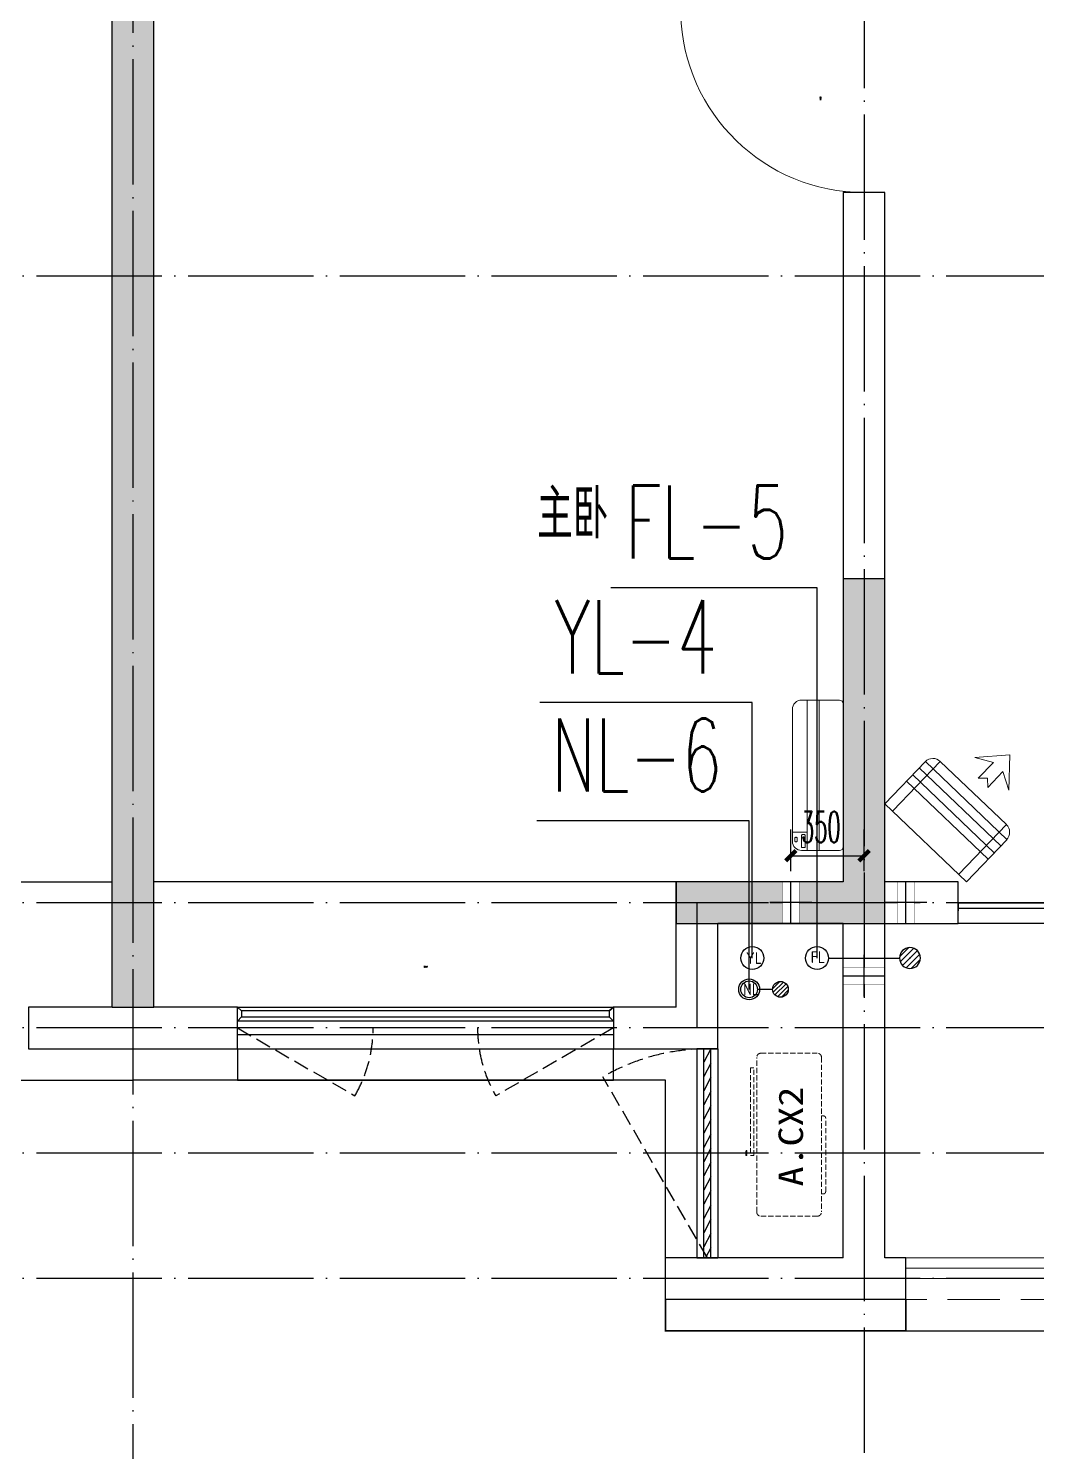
# Model space of a CAD drawing. Extents: x 27938 to 1507990, y 110129 to 923079.
# Drawn here: x 852417 to 857242, y 362996 to 369809 of the extents above; entities that cross this region are included whole.
import ezdxf

# ---------------------------------------------------------------- set-up
doc = ezdxf.new("R2010")
doc.units = 0
doc.header["$LTSCALE"] = 1000
doc.header["$MEASUREMENT"] = 0
doc.linetypes.add('DASH', pattern=[0.35, 0.25, -0.1])
doc.linetypes.add('DOTE', pattern=[2.42, 2, -0.2, 0.02, -0.2])
for name, color, linetype in [('3-栏杆1', 135, 'Continuous'), ('3.5方案汇报，与郭总、侯月琴确定户型_t8$0$2020.03.04 -1安徽标准化洋房户型(UA）_t8_t8$0$看线', 154, 'Continuous'), ('COLUMN', 9, 'Continuous'), ('DIM_凝结', 150, 'Continuous'), ('DIM_废水', 31, 'Continuous'), ('DIM_雨水', 4, 'Continuous'), ('DOTE', 1, 'Continuous'), ('EQUIP_地漏', 7, 'Continuous'), ('LVTRY', 6, 'Continuous'), ('PUB_HATCH', 8, 'Continuous'), ('PUB_TEXT', 4, 'Continuous'), ('VPIPE-凝结', 150, 'N'), ('VPIPE-废水', 31, 'Continuous'), ('VPIPE-雨水', 4, 'Y'), ('WALL', 9, 'Continuous'), ('WINDOW', 4, 'Continuous'), ('WINDOW_TEXT', 7, 'Continuous'), ('保温', 6, 'Continuous'), ('机电标识类', 1, 'Continuous'), ('看线', 251, 'Continuous')]:
    doc.layers.add(name, color=color, linetype=linetype)
for name, color, linetype, lineweight in [('平面-栏杆', 135, 'Continuous', 15), ('平面-看线', 45, 'Continuous', 15), ('平面-空调室内机', 176, 'Continuous', 9), ('平面-空调预留孔', 173, 'Continuous', 15), ('空调', 76, 'Continuous', 13)]:
    doc.layers.add(name, color=color, linetype=linetype, lineweight=lineweight)
doc.styles.add('_TCH_DIM_T3', font='SIMPLEX.shx', dxfattribs={"width": 0.494118, "bigfont": 'GBCBIG.shx'})
doc.styles.add('_TCH_WINDOW', font='SIMPLEX.shx', dxfattribs={"width": 0.7, "height": 3.5, "bigfont": 'GBCBIG.shx'})
doc.styles.add('_TWT_SERIAL', font='SIMPLEX', dxfattribs={"width": 0.8, "height": 3.5, "bigfont": 'HZTXT'})
doc.styles.get("Standard").update_dxf_attribs({"font": 'gbenor.shx', "bigfont": 'gbcbig.shx'})
doc.styles.add('黑体', font='simhei.ttf')
doc.linetypes.add('N', pattern='A,3,-0.2,["N",Standard,S=0.25,R=0,X=-0.1,Y=-0.115],-0.2', length=3.4)
doc.linetypes.add('Y', pattern='A,3,-0.2,["Y",Standard,S=0.25,R=0,X=-0.1,Y=-0.115],-0.2', length=3.4)
doc.dimstyles.new('_TCH_ARCH&&50', dxfattribs={"dimtxt": 148.75, "dimasz": 50, "dimexe": 125, "dimexo": 150, "dimgap": 63.125, "dimtad": 1, "dimdec": 0, "dimzin": 0, "dimdsep": 46, "dimtxsty": '_TCH_DIM_T3', "dimblk": 'ARCHTICK', "dimcen": 0.09, "dimclrt": 4, "dimazin": 2, "dimtfac": 1, "dimtdec": 0, "dimtix": 1, "dimtmove": 2, "dimatfit": 3, "dimfxl": 100, "dimtolj": 1, "dimtzin": 0, "dimarcsym": 0})

# ---------------------------------------------------------------- blocks, each defined once
blk = doc.blocks.new('GDGDGDSDA')
at = {"layer": 'DOTE', "color": 0, "linetype": 'DOTE', "ltscale": 0.3}
for p, q in [((444334.8, 376108.3), (444334.8, 359558.3)), ((447834.8, 367858.3), (447834.8, 359558.3)), ((471334.8, 366358.3), (417334.8, 366358.3)), ((471334.8, 363358.3), (417334.8, 363358.3)), ((447034.8, 363358.3), (447034.8, 362758.3)), ((471334.8, 362758.3), (417334.8, 362758.3)), ((471334.8, 362158.3), (417334.8, 362158.3)), ((471334.8, 361558.3), (417334.8, 361558.3))]:
    blk.add_line(p, q, dxfattribs=at)
blk = doc.blocks.new('GFDGFSDFGD')
at = {"layer": 'PUB_HATCH'}
blk.add_hatch(color=256, dxfattribs=at).paths.add_polyline_path([(448216.6, 365523.7), (449216.6, 365523.7), (449216.6, 367173.7), (449016.6, 367173.7), (449016.6, 365723.7), (448216.6, 365723.7)])
at = {"layer": 'COLUMN', "color": 6}
for p, q in [((449216.6, 367173.7), (449016.6, 367173.7)), ((449016.6, 367173.7), (449016.6, 365723.7)), ((449216.6, 365523.7), (449216.6, 367173.7)), ((449016.6, 365723.7), (448216.6, 365723.7)), ((448216.6, 365723.7), (448216.6, 365523.7)), ((448216.6, 365523.7), (449216.6, 365523.7))]:
    blk.add_line(p, q, dxfattribs=at)
blk = doc.blocks.new('dongkong')
blk.add_wipeout([(-603756, 210771), (-603756, 210570.8), (-603836, 210570.8), (-603836, 210771)])
at = {"layer": '机电标识类', "color": 250, "linetype": 'DASH', "ltscale": 400}
for p, q in [((-603796, 210771), (-603796, 210570.8)), ((-603896, 210670.7), (-603696, 210670.7))]:
    blk.add_line(p, q, dxfattribs=at)
at = {"layer": '空调', "color": 6, "linetype": 'DASH', "const_width": 2}
blk.add_lwpolyline([(-603756, 210771), (-603756, 210570.8), (-603836, 210570.8), (-603836, 210771)], close=True, dxfattribs=at)
blk = doc.blocks.new('A$C001338C2')
for p, q in [((845, 303.6), (55, 303.6)), ((109.1, 214.8), (109.1, 303.6)), ((0, 248.6), (0, 22)), ((900, 22), (900, 248.6)), ((22, 0), (878, 0))]:
    blk.add_line(p, q)
at = {"lineweight": 5}
for p, q in [((900, 214.8), (0, 214.8)), ((900, 143.2), (0, 143.2))]:
    blk.add_line(p, q, dxfattribs=at)
for points in [[(73.1, 275), (56.8, 275, -0.414214), (51.3, 280.5), (51.3, 283.4, -0.414214), (56.8, 288.9), (73.1, 288.9, -0.414214), (78.6, 283.4), (78.6, 280.5, -0.414214)], [(89.2, 226.4), (22.2, 226.4, -0.414214), (16.7, 231.9), (16.7, 243.1, -0.414214), (22.2, 248.6), (89.2, 248.6, -0.414214), (94.7, 243.1), (94.7, 231.9, -0.414214)]]:
    blk.add_lwpolyline(points, format="xyb", close=True)
for centre, radius, start, end in [((55, 248.6), 55, 90, 180), ((845, 248.6), 55, 360, 90), ((22, 22), 22, 180, 270), ((878, 22), 22, 270, 360)]:
    blk.add_arc(centre, radius, start, end)
blk = doc.blocks.new('$lvtry$00000171')
at = {"color": 0}
for p, q in [((-74, 11), (-11, 74)), ((-70, -27), (27, 70)), ((-53, -53), (53, 53)), ((-27, -70), (70, 27)), ((11, -74), (74, -11))]:
    blk.add_line(p, q, dxfattribs=at)
blk.add_circle((0, 0), 75, dxfattribs=at)
blk.add_point((0, 0), dxfattribs=at)
blk = doc.blocks.new('$TwtSys$00000141')
at = {"color": 1}
for p, q in [((-47.1, 3.8), (-5, 45.9)), ((-47.1, 3.8), (-5, 45.9)), ((-43.6, -17.5), (17.5, 43.6)), ((-43.6, -17.5), (17.5, 43.6)), ((-33.2, -33.2), (33.2, 33.2)), ((-33.2, -33.2), (33.2, 33.2)), ((-16.2, -43.5), (43.8, 16.4)), ((-16.2, -43.5), (43.8, 16.4)), ((5.7, -46.1), (46.1, -5.7)), ((5.7, -46.1), (46.1, -5.7))]:
    blk.add_line(p, q, dxfattribs=at)
blk.add_circle((0, 0), 47, dxfattribs=at)
blk.add_circle((0, 0), 47, dxfattribs=at)
blk = doc.blocks.new('A$C718F517F')
at = {"layer": '保温', "linetype": 'Continuous', "ltscale": 10}
h = blk.add_hatch(dxfattribs=at)
h.set_pattern_fill('HEX', color=251, scale=10, angle=90, style=0)
h.set_pattern_definition([(90, (-503782.47, -516048.461), (-16.49778, 1e-15), [9.525, -19.05]), (210, (-503782.47, -516048.461), (8.24889, -14.2874966), [9.525, -19.05]), (150, (-503782.47, -516038.936), (-8.24889, -14.2874966), [9.525, -19.05])])
h.paths.add_polyline_path([(0.1, 0), (200.1, 0), (200, 4900), (0, 4900)])
at = {"layer": '保温', "color": 251, "linetype": 'ByBlock', "ltscale": 10}
blk.add_line((0, 0), (200, 0), dxfattribs=at)
blk = doc.blocks.new('dasdasf1sa2f31as32f')
for p, q in [((-116, 585.6), (43.3, 640.5)), ((82.7, 476.6), (43.3, 640.5)), ((-22.8, 585.5), (-116, 585.6)), ((-22.8, 585.5), (-73.4, 493.2)), ((32.4, 555.1), (-18.1, 462.9)), ((82.7, 476.6), (32.4, 555.1)), ((-473.5, 259.7), (-339.5, 504)), ((-269.8, 524.3), (-427.7, 236.5)), ((134.6, 245.5), (-338.8, 505.1)), ((-269.8, 524.3), (113.7, 314)), ((-31.3, 504.4), (-73.4, 493.2)), ((-18.1, 462.9), (-31.3, 504.4)), ((92.6, 168.8), (-380.9, 428.5)), ((114.7, 208.4), (-359.1, 468.2)), ((72.3, 131.9), (-401.1, 391.6)), ((113.7, 314), (-44.2, 26.2)), ((0, 0), (-473.5, 259.7)), ((134, 244.4), (0, 0))]:
    blk.add_line(p, q)
for centre, start, end in [((-294.5, 479.4), 61.25933, 151.25933), ((89, 269), 331.25933, 61.25933)]:
    blk.add_arc(centre, 51.3, start, end)
blk = doc.blocks.new('ferre')
at = {"layer": '平面-空调预留孔', "linetype": 'DASH', "ltscale": 0.1}
for p, q in [((93392.7, 115403.5), (93392.7, 115393.5)), ((93402.7, 115383.5), (93755.6, 115383.5)), ((93765.6, 115393.5), (93765.6, 115403.5))]:
    blk.add_line(p, q, dxfattribs=at)
blk.add_lwpolyline([(94045.9, 115403.5), (93305.9, 115403.5, -0.414214), (93285.9, 115423.5), (93285.9, 115693.5, -0.414214), (93305.9, 115713.5), (94045.9, 115713.5, -0.414214), (94065.9, 115693.5), (94065.9, 115423.5, -0.414214)], format="xyb", close=True, dxfattribs=at)
blk.add_lwpolyline([(93996.7, 115742.6), (93576.8, 115742.6), (93576.8, 115727.5), (93996.7, 115727.5)], close=True, dxfattribs=at)
for centre, start, end in [((93402.7, 115393.5), 180, 270), ((93755.6, 115393.5), 270, 0)]:
    blk.add_arc(centre, 10, start, end, dxfattribs=at)
at = {"layer": '平面-空调预留孔', "color": 251, "linetype": 'DASH', "ltscale": 0.1, "true_color": 0x636466, "style": '黑体', "width": 1.2}
blk.add_text('A.CX2', height=117.05, dxfattribs=at).set_placement((93428.3, 115492.1))
blk = doc.blocks.new('fergve')
at = {"layer": '平面-空调预留孔', "linetype": 'DASH', "ltscale": 0.1}
blk.add_blockref('ferre', (25670, -60415.8), dxfattribs=at)
blk = doc.blocks.new('GDGDRGDGDRGDR')
at = {"layer": '平面-空调室内机', "ltscale": 0.3, "rotation": 90}
blk.add_blockref('dongkong', (659787.3, 1046278.1), dxfattribs=at)
at = {"layer": '平面-空调预留孔'}
for name, p, rotation in [('dasdasf1sa2f31as32f', (449606.8, 442932.1), 344.9999999966897), ('fergve', (503900.7, 322375.3), 90)]:
    blk.add_blockref(name, p, dxfattribs=dict(at, rotation=rotation))
at = {"layer": '平面-空调室内机', "ltscale": 0.3, "rotation": 180}
blk.add_blockref('dongkong', (-154479.5, 653502.9), dxfattribs=at)
blk = doc.blocks.new('_ArchTick')
at = {"color": 0, "linetype": 'ByBlock', "const_width": 0.4}
blk.add_lwpolyline([(-0.5, -0.5), (0.5, 0.5)], dxfattribs=at)
blk = doc.blocks.new('*D998')
at = {"layer": 'Defpoints', "color": 0}
for p in [(856416.6, 365848.6), (856066.4, 365623.8), (856416.6, 365623.8)]:
    blk.add_point(p, dxfattribs=at)
at = {"layer": '平面-空调预留孔', "color": 0, "lineweight": -2}
for p, q in [((856066.4, 365773.8), (856066.4, 365973.6)), ((856416.6, 365773.8), (856416.6, 365973.6)), ((856066.4, 365848.6), (856416.6, 365848.6))]:
    blk.add_line(p, q, dxfattribs=at)
at = {"layer": '平面-空调预留孔', "color": 0, "lineweight": -2, "xscale": 50, "yscale": 50, "zscale": 50, "rotation": 180}
blk.add_blockref('_ArchTick', (856066.4, 365848.6), dxfattribs=at)
at = {"layer": '平面-空调预留孔', "color": 0, "lineweight": -2, "xscale": 50, "yscale": 50, "zscale": 50}
blk.add_blockref('_ArchTick', (856416.6, 365848.6), dxfattribs=at)
at = {"layer": '平面-空调预留孔', "color": 4, "insert": (856210, 365986.1), "char_height": 148.75, "attachment_point": 5, "style": '_TCH_DIM_T3'}
blk.add_mtext('\\A1;350', dxfattribs=at)
blk = doc.blocks.new('$DorLib2D$00000138')
at = {"color": 0, "linetype": 'Continuous'}
for p, q in [((-0.2875, 0), (-0.2875, 0.1538)), ((-0.2875, 0.1538), (0, 0.1538)), ((0, 0.1538), (0, 0)), ((0.2875, 0.1538), (0, 0.1538)), ((0.2875, 0), (0.2875, 0.1538)), ((-0.5, -0.1399), (-0.5, 0)), ((-0.5, 0), (-0.2188, 0)), ((0, 0), (-0.2875, 0)), ((-0.2188, 0), (-0.2188, -0.1399)), ((0, 0), (0.2875, 0)), ((0.2188, 0), (0.2188, -0.1399)), ((0.5, 0), (0.2188, 0)), ((0.5, 0), (0.5, -0.1946)), ((0.5, -0.1399), (0.5, 0)), ((-0.2188, -0.1399), (-0.5, -0.1399)), ((0.2188, -0.1399), (0.5, -0.1399)), ((-0.1857, -0.186), (-0.037, -0.186)), ((-0.037, -0.186), (-0.1019, -0.2583)), ((-0.1019, -0.2583), (-0.1019, -0.186)), ((0.1857, -0.186), (0.037, -0.186)), ((0.037, -0.186), (0.1019, -0.2583)), ((0.1019, -0.2583), (0.1019, -0.186))]:
    blk.add_line(p, q, dxfattribs=at)
blk = doc.blocks.new('$DorLib2D$00000001')
for p, q in [((0.45, 0.975), (0.5, 0.975)), ((0.45, 0), (0.45, 0.975)), ((0.5, 0), (0.5, 0.975)), ((0.5, 0), (0.45, 0))]:
    blk.add_line(p, q)
at = {"lineweight": 13}
blk.add_arc((0.475, 0), 0.975, 91.46928, 180, dxfattribs=at)
blk = doc.blocks.new('$WINLIB2D$00000001')
at = {"color": 0}
for points in [[(-0.5, 0.5), (-0.5, -0.5)], [(-0.5, 0.5), (0.5, 0.5)], [(0.5, -0.5), (0.5, 0.5)], [(0.5, 0.1667), (-0.5, 0.1667)], [(0.5, -0.1667), (-0.5, -0.1667)], [(-0.5, -0.5), (0.5, -0.5)]]:
    blk.add_lwpolyline(points, dxfattribs=at)
blk = doc.blocks.new('$WINLIB2D$00000039')
at = {"color": 0}
for points in [[(-0.5, 0.5), (-0.5, -0.5)], [(0.5, 0.5), (-0.5, 0.5)], [(0.5, -0.5), (0.5, 0.5)], [(-0.5, 0.1667), (0.5, 0.1667)], [(-0.3839, -0.1667), (-0.448, 0.1667)], [(-0.3159, -0.1667), (-0.38, 0.1667)], [(-0.2479, -0.1667), (-0.312, 0.1667)], [(-0.1799, -0.1667), (-0.244, 0.1667)], [(-0.1119, -0.1667), (-0.176, 0.1667)], [(-0.0439, -0.1667), (-0.108, 0.1667)], [(0.0241, -0.1667), (-0.04, 0.1667)], [(0.0921, -0.1667), (0.028, 0.1667)], [(0.16, -0.1667), (0.0959, 0.1667)], [(0.228, -0.1667), (0.1639, 0.1667)], [(0.296, -0.1667), (0.2319, 0.1667)], [(0.364, -0.1667), (0.2999, 0.1667)], [(0.432, -0.1667), (0.3679, 0.1667)], [(0.5, -0.1667), (0.4359, 0.1667)], [(-0.4519, -0.1667), (-0.5, 0.0836)], [(-0.5, -0.1667), (0.5, -0.1667)], [(0.5, -0.5), (-0.5, -0.5)]]:
    blk.add_lwpolyline(points, dxfattribs=at)

msp = doc.modelspace()

# ---------------------------------------------------------------- linework, layer by layer
at = {"color": 8, "const_width": 8}
msp.add_lwpolyline([(855466.6, 363723.7), (855466.6, 363573.7), (856616.6, 363573.7), (856616.6, 363723.7)], dxfattribs=at)
at = {"layer": '3-栏杆1', "color": 8}
for p, q in [((853436.8, 365105.9), (853416.6, 365123.7)), ((853416.6, 365123.7), (853436.8, 365105.9)), ((853416.6, 365056.8), (853436.8, 365076.7)), ((855196.3, 365105.9), (853436.8, 365105.9)), ((853436.8, 365105.9), (853436.8, 365076.7)), ((853436.8, 365076.6), (855196.3, 365076.6)), ((855196.3, 365105.9), (855216.6, 365123.7)), ((855216.6, 365123.7), (855196.3, 365105.9)), ((855196.3, 365105.9), (855196.3, 365076.7)), ((855196.3, 365076.7), (855216.6, 365056.8)), ((855216.6, 365056.8), (855196.3, 365076.7))]:
    msp.add_line(p, q, dxfattribs=at)
at = {"layer": '3.5方案汇报，与郭总、侯月琴确定户型_t8$0$2020.03.04 -1安徽标准化洋房户型(UA）_t8_t8$0$看线', "color": 8, "ltscale": 10}
for p, q in [((850316.6, 365723.7), (852816.6, 365723.7)), ((855516.6, 365723.7), (853016.6, 365723.7))]:
    msp.add_line(p, q, dxfattribs=at)
at = {"layer": 'DIM_废水'}
msp.add_line((856191.6, 367131.3), (855203.8, 367131.3), dxfattribs=at)
at = {"layer": 'DIM_雨水'}
msp.add_line((855881.6, 366581.3), (854865.1, 366581.3), dxfattribs=at)
at = {"layer": 'VPIPE-凝结', "color": 8, "ltscale": 0.1}
msp.add_line((856246.6, 365358.7), (856586.6, 365358.7), dxfattribs=at)
msp.add_lwpolyline([(855979, 365208.7), (855906.6, 365208.7)], dxfattribs=at)
at = {"layer": 'VPIPE-凝结', "color": 8}
msp.add_circle((855866.6, 365208.7), 40, dxfattribs=at)
at = {"layer": 'VPIPE-废水', "color": 8}
msp.add_circle((856191.6, 365358.7), 55, dxfattribs=at)
at = {"layer": 'VPIPE-雨水', "color": 8}
msp.add_circle((855881.6, 365358.7), 55, dxfattribs=at)
at = {"layer": 'WALL', "color": 8}
for p, q in [((856516.6, 369023.7), (856316.6, 369023.7)), ((856416.6, 363723.7), (855466.6, 363723.7)), ((856616.6, 363723.7), (856416.6, 363723.7))]:
    msp.add_line(p, q, dxfattribs=at)
at = {"layer": 'WINDOW', "color": 8, "linetype": 'DASH', "ltscale": 0.3}
for points in [[(853416.6, 365023.7), (853979.7, 364699.1, 0.131485), (854066.6, 365023.7)], [(855216.6, 365023.7), (854653.4, 364699.1, -0.131485), (854566.6, 365023.7)], [(855666.6, 363923.7), (855166.6, 364789.8, -0.131652), (855666.6, 364923.7)]]:
    msp.add_lwpolyline(points, format="xyb", dxfattribs=at)
at = {"layer": '平面-栏杆', "color": 8}
for points in [[(861266.6, 363873.7), (856616.6, 363873.7)], [(861266.6, 363823.7), (856616.6, 363823.7)]]:
    msp.add_lwpolyline(points, dxfattribs=at)
at = {"layer": '平面-看线', "color": 8}
msp.add_lwpolyline([(861266.6, 363923.7), (856616.6, 363923.7)], dxfattribs=at)
at = {"layer": '平面-看线', "color": 8, "linetype": 'DASH'}
msp.add_lwpolyline([(861266.6, 363723.7), (856616.6, 363723.7)], dxfattribs=at)
at = {"layer": '看线', "color": 8, "ltscale": 0.5}
for points in [[(853416.6, 364923.7), (853416.6, 364773.7), (855216.6, 364773.7), (855216.6, 364923.7)], [(850366.6, 363923.7), (850366.6, 364773.7), (852916.6, 364773.7)], [(855466.6, 363923.7), (855466.6, 364773.7), (852916.6, 364773.7)], [(856616.6, 363573.7), (861266.6, 363573.7)]]:
    msp.add_lwpolyline(points, dxfattribs=at)

# ---------------------------------------------------------------- block references
at = {"color": 8}
for name, p in [('GFDGFSDFGD', (407300, 0)), ('A$C718F517F', (852816.6, 365123.7))]:
    msp.add_blockref(name, p, dxfattribs=at)
at = {"layer": 'DOTE', "color": 169}
msp.add_blockref('GDGDGDSDA', (408581.8, 2265.4), dxfattribs=at)
at = {"layer": 'EQUIP_地漏', "color": 8, "xscale": -0.8, "yscale": -0.8, "zscale": 0.8, "rotation": 180}
msp.add_blockref('$TwtSys$00000141', (856016.6, 365208.7), dxfattribs=at)
at = {"layer": 'LVTRY', "color": 8, "xscale": -0.6666666667107825, "yscale": 0.6666666667107825, "rotation": 90.00000000602213}
msp.add_blockref('$lvtry$00000171', (856636.6, 365358.7), dxfattribs=at)
at = {"layer": 'WINDOW', "color": 8}
ref = msp.add_blockref('$DorLib2D$00000001', (856416.6, 369473.7), dxfattribs=dict(at, xscale=900, yscale=900, zscale=900, rotation=90.00000000129845))
ref.add_attrib('A', 'M0922', (856211.6, 369466.9), dxfattribs={"layer": 'WINDOW_TEXT', "color": 8, "ltscale": 0.5, "height": 5.95, "rotation": 90, "style": '_TCH_WINDOW', "width": 0.494118})
at = {"layer": '平面-空调预留孔', "color": 8, "xscale": 0.800000000046565, "yscale": 0.800000000046565, "zscale": 0.800000000046565, "rotation": 90.00000023343017}
msp.add_blockref('A$C001338C2', (856316.5, 365873.7), dxfattribs=at)

# ---------------------------------------------------------------- texts
at = {"layer": 'DIM_废水', "color": 7, "style": '_TWT_SERIAL', "width": 0.64}
msp.add_text('FL-5', height=350, dxfattribs=at).set_placement((855273.8, 367271.3))
at = {"layer": 'DIM_雨水', "color": 7, "style": '_TWT_SERIAL', "width": 0.64}
msp.add_text('YL-4', height=350, dxfattribs=at).set_placement((854935.1, 366721.3))
at = {"layer": 'PUB_TEXT', "color": 8}
msp.add_text('主卧', height=236.31, dxfattribs=at).set_placement((854851.8, 367366.2))

# ---------------------------------------------------------------- next in the draw order: block references
at = {"layer": '平面-空调室内机', "color": 8, "ltscale": 0.3, "xscale": -1, "rotation": 180}
msp.add_blockref('dongkong', (1459862.5, 576294.5), dxfattribs=at)

# ---------------------------------------------------------------- next in the draw order: block references
at = {"layer": '平面-空调室内机', "color": 8, "ltscale": 0.3, "rotation": 180}
msp.add_blockref('dongkong', (252270.4, 576294.5), dxfattribs=at)

# ---------------------------------------------------------------- next in the draw order: block references
at = {"color": 8}
msp.add_blockref('GDGDRGDGDRGDR', (407300, -77208.4), dxfattribs=at)

# ---------------------------------------------------------------- next in the draw order: linework, layer by layer
at = {"layer": 'DIM_凝结'}
for p, q in [((855866.6, 366015.2), (854850.1, 366015.2)), ((855866.6, 365208.7), (855866.6, 366015.2))]:
    msp.add_line(p, q, dxfattribs=at)
at = {"layer": 'DIM_废水'}
msp.add_line((856191.6, 365358.7), (856191.6, 367131.3), dxfattribs=at)
at = {"layer": 'DIM_雨水'}
msp.add_line((855881.6, 365358.7), (855881.6, 366581.3), dxfattribs=at)
at = {"layer": 'VPIPE-凝结'}
msp.add_circle((855866.6, 365208.7), 50, dxfattribs=at)
at = {"layer": 'VPIPE-废水'}
msp.add_circle((856191.6, 365358.7), 55, dxfattribs=at)
at = {"layer": 'VPIPE-雨水'}
msp.add_circle((855881.6, 365358.7), 55, dxfattribs=at)
at = {"layer": 'WALL', "color": 8}
for p, q in [((852816.6, 365123.7), (852816.6, 370023.7)), ((853016.6, 365123.7), (853016.6, 370023.7)), ((856316.6, 369023.7), (856316.6, 365723.7)), ((856516.6, 365723.7), (856516.6, 369023.7)), ((856316.6, 365723.7), (855516.6, 365723.7)), ((855516.6, 365123.7), (855516.6, 365723.7)), ((856866.6, 365723.7), (856516.6, 365723.7)), ((856866.6, 365523.7), (856866.6, 365723.7)), ((856316.6, 365523.7), (855716.6, 365523.7)), ((855716.6, 364923.7), (855716.6, 365523.7)), ((856316.6, 363923.7), (856316.6, 365523.7)), ((856516.6, 365523.7), (856866.6, 365523.7)), ((856516.6, 363923.7), (856516.6, 365523.7)), ((852816.6, 365123.7), (852416.6, 365123.7)), ((852416.6, 365123.7), (852416.6, 364923.7)), ((853416.6, 365123.7), (853016.6, 365123.7)), ((853416.6, 364923.7), (853416.6, 365123.7)), ((855516.6, 365123.7), (855216.6, 365123.7)), ((855216.6, 365123.7), (855216.6, 364923.7)), ((852416.6, 364923.7), (852916.6, 364923.7)), ((852916.6, 364923.7), (853416.6, 364923.7)), ((855216.6, 364923.7), (855716.6, 364923.7)), ((856316.6, 363923.7), (855466.6, 363923.7)), ((855466.6, 363723.7), (855466.6, 363923.7)), ((856616.6, 363923.7), (856516.6, 363923.7)), ((856616.6, 363723.7), (856616.6, 363923.7))]:
    msp.add_line(p, q, dxfattribs=at)
at = {"layer": 'WINDOW', "color": 8}
msp.add_line((858966.6, 365523.7), (856866.6, 365523.7), dxfattribs=at)

# ---------------------------------------------------------------- next in the draw order: block references
ref = msp.add_blockref('$DorLib2D$00000138', (857916.6, 365623.7), dxfattribs=dict(at, xscale=2100, yscale=-200, zscale=2100, rotation=179.9999999989443))
ref.add_attrib('A', 'TLM2123', (857907.5, 365328.2), dxfattribs={"layer": 'WINDOW_TEXT', "color": 8, "ltscale": 0.5, "height": 5.95, "rotation": 360, "style": '_TCH_WINDOW', "width": 0.494118})
ref = msp.add_blockref('$WINLIB2D$00000001', (854316.6, 365023.7), dxfattribs=dict(at, xscale=1800, yscale=-200, zscale=1800, rotation=4.935878894074151e-09))
ref.add_attrib('A', 'TC1817', (854309.2, 365313.2), dxfattribs={"layer": 'WINDOW_TEXT', "color": 8, "ltscale": 0.5, "height": 5.95, "rotation": 0, "style": '_TCH_WINDOW', "width": 0.494118})
ref = msp.add_blockref('$WINLIB2D$00000039', (855666.6, 364423.7), dxfattribs=dict(at, xscale=-1000, yscale=-100, zscale=-1000, rotation=270))
ref.add_attrib('A', 'BYC1022b', (855856.1, 364413.2), dxfattribs={"layer": 'WINDOW_TEXT', "color": 8, "ltscale": 0.5, "height": 5.95, "rotation": 90, "style": '_TCH_WINDOW', "width": 0.494118})

# ---------------------------------------------------------------- next in the draw order: texts
at = {"layer": 'DIM_凝结', "color": 7, "style": '_TWT_SERIAL', "width": 0.64}
msp.add_text('NL-6', height=350, dxfattribs=at).set_placement((854920.1, 366155.2))
at = {"layer": 'PUB_TEXT', "color": 8}
for s, p in [('YL', (855851.2, 365330.7)), ('FL', (856161.5, 365334.9)), ('NL', (855838.6, 365180.7))]:
    msp.add_text(s, height=56, dxfattribs=at).set_placement(p)

# ---------------------------------------------------------------- next in the draw order: dimensions: what is measured, and where the dimension line sits
at = {"layer": '平面-空调预留孔', "color": 8}
dim = msp.add_linear_dim(base=(856416.6, 365848.6), p1=(856066.4, 365623.8), p2=(856416.6, 365623.8), angle=0, dimstyle='_TCH_ARCH&&50', dxfattribs=at)
dim.commit()
dim.dimension.update_dxf_attribs({"geometry": '*D998', "text_midpoint": (856210, 365986.1), "dimtype": 129})

doc.saveas('drawing.dxf')
